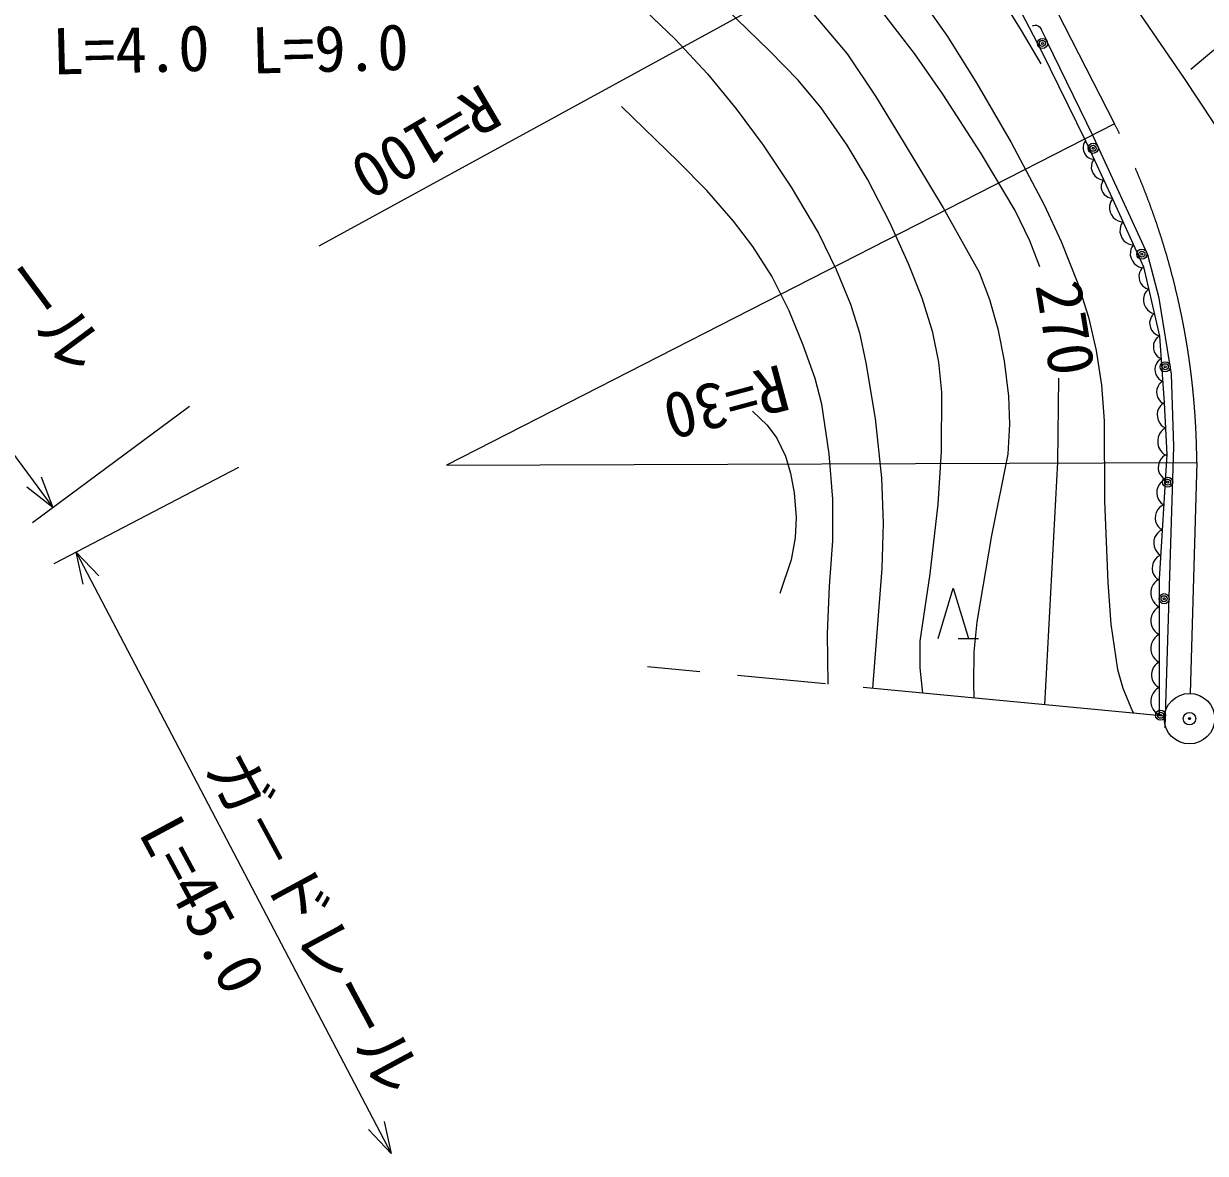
# Model space of a CAD drawing. Units: millimetres, scale not verified. Extents: x 40000 to 680000, y 20000 to 380000.
# Drawn here: x 380378 to 427233, y 240339 to 285163 of the extents above; entities that cross this region are included whole.
import ezdxf
from ezdxf.enums import TextEntityAlignment as Align

# ---------------------------------------------------------------- set-up
doc = ezdxf.new("R2010")
doc.units = ezdxf.units.MM
doc.header["$LTSCALE"] = 1000
doc.header["$PDMODE"] = 32
doc.header["$PDSIZE"] = 500
doc.linetypes.add('CHAIN', pattern=[18.5, 12, -1.5, 3.5, -1.5])
for name, color, linetype, lineweight in [('M-BGD', 7, 'Continuous', 25), ('M-BMK', 2, 'CHAIN', 13), ('M-BMK-SRVR', 3, 'Continuous', 25), ('M-STR-HTXT', 7, 'Continuous', 13)]:
    doc.layers.add(name, color=color, linetype=linetype, lineweight=lineweight)
doc.layers.add('M-OTRS', color=6, linetype='Continuous')
doc.styles.add('ＭＳ ゴシック', font='')
doc.styles.get('ＭＳ ゴシック').set_extended_font_data('MS Gothic')

msp = doc.modelspace()

# ---------------------------------------------------------------- linework, layer by layer
at = {"layer": 'M-BGD'}
for p, q in [((418273, 288847), (420718, 284094)), ((423425, 287346), (426395, 282990)), ((420381, 285076), (420417, 285094)), ((420417, 285094), (420479, 285102)), ((420479, 285102), (420537, 285096)), ((420537, 285096), (420604, 285073)), ((420604, 285073), (420653, 285041)), ((420653, 285041), (420702, 284987)), ((420702, 284987), (420736, 284915)), ((420955, 284465), (420736, 284915)), ((422795, 280665), (420953, 284465)), ((420718, 284094), (422479, 280508)), ((427572, 284115), (426652, 283338)), ((426395, 282990), (428151, 280328)), ((424951, 275984), (422795, 280665)), ((422386, 280288), (422383, 280181)), ((422402, 280367), (422386, 280288)), ((422425, 280430), (422402, 280367)), ((422477, 280508), (422425, 280430)), ((422477, 280508), (423553, 278205)), ((422383, 280181), (422409, 280087)), ((422409, 280087), (422450, 280000)), ((422450, 280000), (422505, 279920)), ((422505, 279920), (422589, 279853)), ((422589, 279853), (422659, 279816)), ((422659, 279816), (422723, 279792)), ((422723, 279792), (422816, 279783)), ((422816, 279783), (422757, 279696)), ((422713, 279536), (422710, 279415)), ((422710, 279415), (422739, 279310)), ((422731, 279624), (422713, 279536)), ((422757, 279696), (422731, 279624)), ((422739, 279310), (422785, 279212)), ((422785, 279212), (422847, 279122)), ((422847, 279122), (422941, 279047)), ((422941, 279047), (423021, 279004)), ((423021, 279004), (423093, 278978)), ((423093, 278978), (423197, 278967)), ((423122, 278826), (423105, 278748)), ((423145, 278890), (423122, 278826)), ((423197, 278967), (423145, 278890)), ((423105, 278748), (423102, 278641)), ((423102, 278641), (423129, 278547)), ((423129, 278547), (423169, 278460)), ((423169, 278460), (423224, 278380)), ((423224, 278380), (423308, 278313)), ((423308, 278313), (423379, 278275)), ((423379, 278275), (423443, 278252)), ((423436, 277932), (423430, 277798)), ((423457, 278029), (423436, 277932)), ((423443, 278252), (423536, 278243)), ((423487, 278109), (423457, 278029)), ((423553, 278205), (423487, 278109)), ((423553, 278205), (424776, 275510)), ((423430, 277798), (423462, 277680)), ((423462, 277680), (423511, 277571)), ((423511, 277571), (423579, 277470)), ((423579, 277470), (423683, 277385)), ((423683, 277385), (423771, 277337)), ((423771, 277337), (423851, 277307)), ((423849, 277021), (423844, 276887)), ((423870, 277119), (423849, 277021)), ((423851, 277307), (423966, 277294)), ((423900, 277198), (423870, 277119)), ((423966, 277294), (423900, 277198)), ((423844, 276887), (423875, 276769)), ((423875, 276769), (423924, 276660)), ((423924, 276660), (423992, 276559)), ((423992, 276559), (424097, 276474)), ((424097, 276474), (424184, 276426)), ((424184, 276426), (424264, 276397)), ((424262, 276110), (424257, 275976)), ((424283, 276208), (424262, 276110)), ((424264, 276397), (424380, 276383)), ((424313, 276287), (424283, 276208)), ((424380, 276383), (424313, 276287)), ((425400, 274274), (424951, 275984)), ((424257, 275976), (424288, 275859)), ((424288, 275859), (424338, 275749)), ((424338, 275749), (424405, 275648)), ((424405, 275648), (424510, 275564)), ((424510, 275564), (424597, 275516)), ((424597, 275516), (424677, 275486)), ((424776, 275510), (424700, 275437)), ((424776, 275510), (425410, 272766)), ((424623, 275290), (424595, 275172)), ((424595, 275172), (424602, 275063)), ((424602, 275063), (424626, 274958)), ((424660, 275372), (424623, 275290)), ((424700, 275437), (424660, 275372)), ((424677, 275486), (424793, 275472)), ((424626, 274958), (424668, 274857)), ((424668, 274857), (424745, 274764)), ((424745, 274764), (424814, 274706)), ((424814, 274706), (424879, 274665)), ((424879, 274665), (424979, 274633)), ((424979, 274633), (424895, 274552)), ((424809, 274388), (424778, 274258)), ((424778, 274258), (424785, 274137)), ((424785, 274137), (424812, 274020)), ((424850, 274480), (424809, 274388)), ((424895, 274552), (424850, 274480)), ((425892, 271260), (425400, 274274)), ((424812, 274020), (424859, 273907)), ((424859, 273907), (424944, 273804)), ((424944, 273804), (425021, 273739)), ((425021, 273739), (425093, 273694)), ((425093, 273694), (425204, 273659)), ((425204, 273659), (425128, 273586)), ((425052, 273438), (425023, 273321)), ((425023, 273321), (425030, 273212)), ((425030, 273212), (425054, 273107)), ((425088, 273521), (425052, 273438)), ((425128, 273586), (425088, 273521)), ((425054, 273107), (425096, 273005)), ((425096, 273005), (425173, 272912)), ((425173, 272912), (425242, 272854)), ((425242, 272854), (425307, 272814)), ((425324, 272706), (425275, 272648)), ((425307, 272814), (425407, 272782)), ((425410, 272766), (425324, 272706)), ((425410, 272766), (425604, 270121)), ((425180, 272461), (425170, 272352)), ((425170, 272352), (425178, 272244)), ((425178, 272244), (425204, 272137)), ((425226, 272572), (425180, 272461)), ((425275, 272648), (425226, 272572)), ((425204, 272137), (425265, 272034)), ((425265, 272034), (425325, 271966)), ((425325, 271966), (425382, 271916)), ((425390, 271808), (425340, 271750)), ((425382, 271916), (425476, 271869)), ((425476, 271869), (425390, 271808)), ((425246, 271563), (425236, 271454)), ((425236, 271454), (425244, 271346)), ((425244, 271346), (425269, 271240)), ((425292, 271675), (425246, 271563)), ((425340, 271750), (425292, 271675)), ((425269, 271240), (425331, 271136)), ((425331, 271136), (425390, 271068)), ((425406, 270853), (425358, 270777)), ((425390, 271068), (425448, 271018)), ((425456, 270911), (425406, 270853)), ((425448, 271018), (425542, 270971)), ((425542, 270971), (425456, 270911)), ((425980, 268380), (425892, 271260)), ((425312, 270665), (425301, 270556)), ((425301, 270556), (425309, 270449)), ((425309, 270449), (425335, 270342)), ((425358, 270777), (425312, 270665)), ((425335, 270342), (425397, 270238)), ((425394, 269911), (425339, 269788)), ((425450, 269994), (425394, 269911)), ((425397, 270238), (425456, 270170)), ((425507, 270056), (425450, 269994)), ((425456, 270170), (425514, 270121)), ((425604, 270121), (425507, 270056)), ((425514, 270121), (425608, 270073)), ((425604, 270121), (425700, 268071)), ((425339, 269788), (425325, 269667)), ((425325, 269667), (425331, 269548)), ((425331, 269548), (425356, 269429)), ((425356, 269429), (425422, 269312)), ((425481, 268982), (425420, 268891)), ((425422, 269312), (425486, 269234)), ((425544, 269051), (425481, 268982)), ((425486, 269234), (425548, 269177)), ((425651, 269122), (425544, 269051)), ((425548, 269177), (425651, 269122)), ((425360, 268756), (425344, 268623)), ((425344, 268623), (425350, 268491)), ((425350, 268491), (425379, 268360)), ((425420, 268891), (425360, 268756)), ((425379, 268360), (425451, 268232)), ((425700, 268071), (425403, 263125)), ((425451, 268232), (425521, 268147)), ((425521, 268147), (425590, 268084)), ((425597, 268018), (425534, 267961)), ((425590, 268084), (425703, 268023)), ((425700, 268071), (425597, 268018)), ((425657, 257717), (425980, 268380)), ((425375, 267650), (425367, 267530)), ((425402, 267769), (425375, 267650)), ((425469, 267885), (425402, 267769)), ((425534, 267961), (425469, 267885)), ((425367, 267530), (425380, 267409)), ((425380, 267409), (425433, 267286)), ((425433, 267286), (425488, 267203)), ((425488, 267203), (425544, 267139)), ((425544, 267139), (425640, 267073)), ((425314, 266652), (425307, 266532)), ((425342, 266771), (425314, 266652)), ((425409, 266887), (425342, 266771)), ((425473, 266963), (425409, 266887)), ((425537, 267019), (425473, 266963)), ((425640, 267073), (425537, 267019)), ((425307, 266532), (425320, 266411)), ((425320, 266411), (425373, 266288)), ((425373, 266288), (425428, 266204)), ((425428, 266204), (425484, 266141)), ((425484, 266141), (425580, 266075)), ((425282, 265772), (425254, 265654)), ((425349, 265888), (425282, 265772)), ((425413, 265965), (425349, 265888)), ((425477, 266021), (425413, 265965)), ((425580, 266075), (425477, 266021)), ((425254, 265654), (425247, 265534)), ((425247, 265534), (425260, 265413)), ((425260, 265413), (425313, 265290)), ((425313, 265290), (425368, 265206)), ((425368, 265206), (425424, 265143)), ((425221, 264774), (425194, 264655)), ((425289, 264890), (425221, 264774)), ((425353, 264966), (425289, 264890)), ((425417, 265023), (425353, 264966)), ((425520, 265077), (425417, 265023)), ((425424, 265143), (425520, 265077)), ((425194, 264655), (425187, 264536)), ((425187, 264536), (425200, 264415)), ((425200, 264415), (425253, 264291)), ((425253, 264291), (425308, 264208)), ((425228, 263892), (425161, 263776)), ((425293, 263968), (425228, 263892)), ((425357, 264024), (425293, 263968)), ((425308, 264208), (425364, 264144)), ((425460, 264078), (425357, 264024)), ((425364, 264144), (425460, 264078)), ((425134, 263657), (425127, 263537)), ((425127, 263537), (425140, 263416)), ((425161, 263776), (425134, 263657)), ((425140, 263416), (425192, 263293)), ((425161, 262905), (425094, 262773)), ((425227, 262993), (425161, 262905)), ((425192, 263293), (425248, 263209)), ((425293, 263059), (425227, 262993)), ((425248, 263209), (425304, 263146)), ((425403, 263125), (425293, 263059)), ((425304, 263146), (425400, 263080)), ((425403, 263125), (425400, 257702)), ((416635, 260762), (417237, 262762)), ((417237, 262762), (417835, 260761)), ((425094, 262773), (425072, 262641)), ((425072, 262641), (425072, 262509)), ((425072, 262509), (425094, 262377)), ((425094, 262377), (425160, 262245)), ((425160, 262245), (425226, 262157)), ((425226, 262157), (425292, 262091)), ((425292, 261958), (425226, 261893)), ((425292, 262091), (425402, 262024)), ((425402, 262024), (425292, 261958)), ((425094, 261673), (425072, 261541)), ((425072, 261541), (425072, 261409)), ((425160, 261805), (425094, 261673)), ((425226, 261893), (425160, 261805)), ((425072, 261409), (425094, 261277)), ((425094, 261277), (425160, 261144)), ((425160, 261144), (425226, 261056)), ((425226, 261056), (425292, 260990)), ((425292, 260990), (425402, 260924)), ((417435, 260762), (418235, 260761)), ((425093, 260572), (425071, 260440)), ((425159, 260704), (425093, 260572)), ((425225, 260792), (425159, 260704)), ((425291, 260858), (425225, 260792)), ((425402, 260924), (425291, 260858)), ((425071, 260440), (425071, 260308)), ((425071, 260308), (425093, 260176)), ((425093, 260176), (425159, 260044)), ((425181, 259624), (425121, 259504)), ((425159, 260044), (425225, 259956)), ((425241, 259704), (425181, 259624)), ((425225, 259956), (425291, 259890)), ((425301, 259764), (425241, 259704)), ((425291, 259890), (425401, 259824)), ((425401, 259824), (425301, 259764)), ((425121, 259504), (425101, 259384)), ((425101, 259384), (425101, 259264)), ((425101, 259264), (425121, 259144)), ((425121, 259144), (425180, 259024)), ((425224, 258692), (425158, 258604)), ((425180, 259024), (425240, 258944)), ((425290, 258758), (425224, 258692)), ((425240, 258944), (425300, 258884)), ((425400, 258824), (425290, 258758)), ((425300, 258884), (425400, 258824)), ((425092, 258472), (425070, 258340)), ((425070, 258340), (425070, 258208)), ((425070, 258208), (425092, 258076)), ((425158, 258604), (425092, 258472)), ((425092, 258076), (425158, 257944)), ((425158, 257944), (425224, 257856)), ((425224, 257856), (425290, 257790)), ((425290, 257790), (425400, 257724)), ((425643, 257218), (425658, 257718))]:
    msp.add_line(p, q, dxfattribs=at)
for points in [[(395111, 314626), (395514, 314295), (398557, 311654), (400317, 309664), (402027, 307553), (403880, 304943), (405752, 302476), (408251, 299336), (410891, 296189), (417249, 289023), (418602, 287039), (419936, 284890), (420708, 283574)], [(397276, 309137), (398655, 307582), (404650, 299910), (410584, 292516), (413282, 289403), (415950, 286154), (417008, 284651), (418177, 282788), (419529, 280445), (420838, 277969), (421516, 276519), (422175, 274849), (422595, 273512), (422899, 272200), (423109, 270815), (423222, 269397), (423239, 266227), (423365, 262990), (423491, 261330), (423746, 259543), (423962, 258796), (424347, 257873), (424380, 257800)], [(420672, 275513), (420277, 276539), (419688, 277744), (418341, 280009), (416818, 282361), (415697, 283976), (414351, 285718), (413056, 287220), (411542, 288816), (409420, 290978), (407317, 293280), (404574, 296597)], [(396128, 294535), (397951, 292681), (399713, 291034), (401023, 289800), (402149, 288597), (403325, 287323), (404762, 285933), (406208, 284550), (407492, 283172), (408635, 281788), (409701, 280337), (410811, 278677), (411894, 276850), (412599, 275413), (413157, 274036), (413517, 272892), (413777, 271708), (414135, 269502), (414395, 267140), (414456, 265340), (414408, 263538), (414033, 258792)], [(416029, 258600), (415919, 259597), (415919, 260656), (416328, 263330), (416645, 266093), (416766, 268185), (416790, 270537), (416663, 271733), (416427, 272911), (416007, 274266), (415467, 275629), (414727, 277272), (413837, 278990), (413029, 280345), (412006, 281827), (411083, 282925), (409968, 284075), (406889, 287075)], [(410761, 286665), (413030, 283969), (414160, 282289), (415290, 280424), (416841, 277856), (418264, 275298), (418678, 274212), (419002, 273053), (419259, 271779), (419425, 270388), (419464, 269273), (419397, 268075), (418749, 264850), (418172, 261427), (418056, 260233), (418038, 258994), (418050, 258407)], [(412276, 258960), (412255, 260960), (412335, 262850), (412463, 264647), (412466, 266297), (412311, 268093), (412026, 270067), (411762, 271083), (411289, 272402), (410731, 273761), (410041, 275144), (409284, 276322), (408522, 277328), (407473, 278536), (406333, 279692), (404077, 281872)], [(420867, 258137), (421379, 267758), (421423, 271096)], [(409273, 269783), (409856, 269227), (410244, 268722), (410584, 267996), (410782, 267332), (410935, 266546), (411009, 265568), (410969, 264766), (410804, 263888), (410362, 262554)]]:
    msp.add_lwpolyline(points, dxfattribs=at)
for centre, major_axis in [((420773, 284377), (0, 200)), ((420773, 284377), (0, 120)), ((420773, 284377), (0, 40)), ((422782, 280216), (0, 200)), ((422782, 280216), (0, 120)), ((422782, 280216), (0, 40)), ((424716, 276016), (0, 200)), ((424716, 276016), (0, 120)), ((424716, 276016), (0, 40)), ((425642, 271548), (0, 200)), ((425642, 271548), (0, 120)), ((425642, 271548), (0, 40)), ((425737, 266968), (0, 200)), ((425737, 266968), (0, 120)), ((425737, 266968), (0, 40)), ((425597, 262346), (0, 200)), ((425597, 262346), (0, 120)), ((425597, 262346), (0, 40)), ((425457, 257723), (0, 200)), ((425457, 257723), (0, 120)), ((425457, 257723), (0, 40))]:
    msp.add_ellipse(centre, major_axis=major_axis, ratio=0.999993, dxfattribs=at)
at = {"layer": 'M-BMK'}
for p, q in [((418679, 290896), (423636, 281182)), ((426894, 267753), (426632, 258587)), ((425608, 257683), (405110, 259646))]:
    msp.add_line(p, q, dxfattribs=at)
msp.add_ellipse((396892, 267585), major_axis=(-29137, 7155), ratio=0.999993, start_param=3.388001, end_param=3.852754, dxfattribs=at)
at = {"layer": 'M-BMK-SRVR'}
for major_axis in [(1, 1000), (0, 40)]:
    msp.add_ellipse((426604, 257587), major_axis=major_axis, ratio=0.999993, dxfattribs=at)
at = {"layer": 'M-OTRS'}
msp.add_point((426604, 257587), dxfattribs=at)
at = {"layer": 'M-STR-HTXT'}
for p, q in [((392099, 276341), (418679, 290896)), ((366657, 286063), (381534, 265968)), ((423636, 281182), (397150, 267645)), ((380730, 265373), (386958, 269984)), ((388893, 267556), (381578, 263728)), ((397150, 267645), (426894, 267753)), ((381072, 267181), (381534, 265968)), ((381534, 265968), (380509, 266765)), ((382733, 262922), (382464, 264192)), ((382464, 264192), (383353, 263247)), ((382464, 264192), (394946, 240339)), ((394676, 241609), (394946, 240339)), ((394946, 240339), (394056, 241284))]:
    msp.add_line(p, q, dxfattribs=at)

# ---------------------------------------------------------------- texts
at = {"layer": 'M-BGD', "style": 'ＭＳ ゴシック'}
msp.add_text('270', height=1833, rotation=279.255, dxfattribs=at).set_placement((419949, 274697), align=Align.BOTTOM_LEFT)
at = {"layer": 'M-STR-HTXT', "style": 'ＭＳ ゴシック'}
for s, rotation, p in [('L=4.0', 1.39, (381553, 282592)), ('L=9.0', 1.39, (389446, 282630)), ('ガ－ドレール', 306.455, (372917, 282831)), ('R=100', 210.455, (398268, 283293)), ('R=30', 195.055, (410262, 272189)), ('ガ－ドレール', 298.355, (387049, 255406)), ('L=45.0', 298.255, (384416, 252808))]:
    msp.add_text(s, height=1833, rotation=rotation, dxfattribs=at).set_placement(p, align=Align.BOTTOM_LEFT)

doc.saveas('drawing.dxf')
